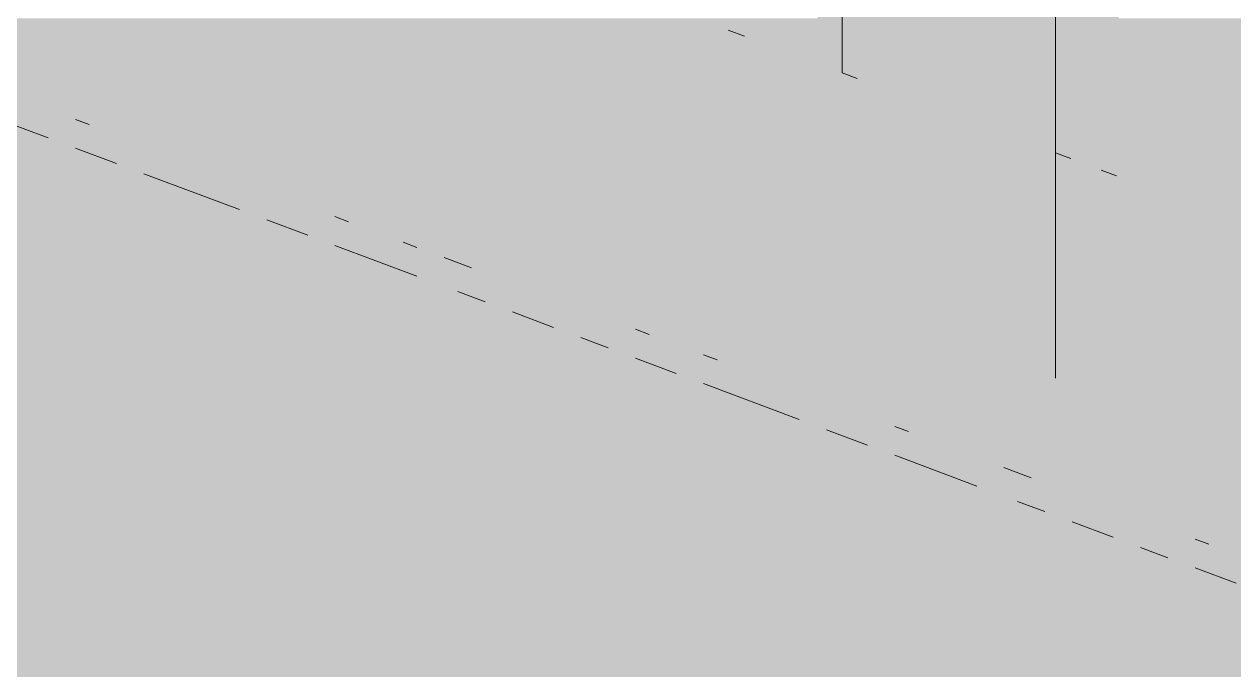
# Paper-space layout '03 3D Building and Roof' of a CAD drawing. Header units: millimetres. Extents: x 5 to 415, y 5 to 292.
# Drawn here: x 122.73 to 128.24, y 97.55 to 100.49 of the extents above; entities that cross this region are included whole.
import ezdxf

# ---------------------------------------------------------------- set-up
doc = ezdxf.new("R2010")
doc.units = ezdxf.units.MM
doc.layers.add('EXISTING', color=7, linetype='Continuous')
doc.layers.add('IMAGES', color=7, linetype='Continuous')

# ---------------------------------------------------------------- blocks, each defined once
blk = doc.blocks.new('SHEET_03')
at = {"layer": 'EXISTING', "color": 250, "lineweight": 9}
for p, q in [((126.4518, 103.6329), (126.4518, 100.2661)), ((127.4239, 103.2687), (127.4239, 99.902)), ((126.4518, 100.2661), (126.4518, 101.9495)), ((125.9333, 100.4603), (126.0074, 100.4326)), ((126.4518, 100.2661), (126.5212, 100.2401)), ((122.8368, 99.9698), (122.4016, 100.1328)), ((122.9612, 100.0543), (123.0234, 100.031)), ((123.1477, 99.8533), (122.9612, 99.9232)), ((127.4239, 99.902), (127.4239, 98.8762)), ((127.4239, 99.902), (127.4933, 99.8759)), ((127.6322, 99.8239), (127.7017, 99.7979)), ((123.7073, 99.6437), (123.2721, 99.8068)), ((124.1426, 99.6118), (124.2048, 99.5885)), ((124.0182, 99.5272), (123.8317, 99.5971)), ((124.4535, 99.4953), (124.5156, 99.472)), ((124.5156, 99.3409), (124.1426, 99.4807)), ((124.64, 99.4254), (124.7644, 99.3788)), ((124.8265, 99.2244), (124.7022, 99.271)), ((125.1374, 99.108), (124.9509, 99.1779)), ((125.3861, 99.0148), (125.2618, 99.0614)), ((125.5105, 99.0993), (125.5727, 99.0761)), ((125.697, 98.8984), (125.5105, 98.9682)), ((125.8214, 98.9829), (125.8836, 98.9596)), ((126.2566, 98.6887), (125.8214, 98.8518)), ((126.5675, 98.5723), (126.381, 98.6421)), ((126.6919, 98.6568), (126.754, 98.6335)), ((127.0649, 98.3859), (126.6919, 98.5257)), ((127.1893, 98.4705), (127.3136, 98.4239)), ((127.3758, 98.2695), (127.2515, 98.3161)), ((127.6867, 98.153), (127.5002, 98.2229)), ((128.0598, 98.1444), (128.122, 98.1211)), ((127.9354, 98.0598), (127.8111, 98.1064)), ((128.2463, 97.9434), (128.0598, 98.0133))]:
    blk.add_line(p, q, dxfattribs=at)
at = {"layer": 'IMAGES', "color": 7}
for points in [[(127.3686, 100), (127.54, 100), (127.3686, 103.7714), (127.54, 103.7714)], [(126.5118, 100.3429), (126.6832, 100.3429), (126.5118, 103.4286), (126.6832, 103.4286)], [(126.6832, 100.3429), (126.8545, 100.3429), (126.6832, 103.0857), (126.8545, 103.0857)], [(126.8545, 100.3429), (127.0259, 100.3429), (126.8545, 103.0857), (127.0259, 103.0857)], [(127.0259, 100.1714), (127.1973, 100.1714), (127.0259, 103.0857), (127.1973, 103.0857)], [(127.1973, 100.1714), (127.3686, 100.1714), (127.1973, 102.9143), (127.3686, 102.9143)], [(127.54, 100), (127.7113, 100), (127.54, 102.7429), (127.7113, 102.7429)], [(126.3404, 100.3429), (126.5118, 100.3429), (126.3404, 101.5429), (126.5118, 101.5429)], [(122.5704, 100.3429), (122.7418, 100.3429), (122.5704, 100.5143), (122.7418, 100.5143)], [(122.7418, 100.3429), (122.9132, 100.3429), (122.7418, 100.5143), (122.9132, 100.5143)], [(122.9132, 100.3429), (123.0845, 100.3429), (122.9132, 100.5143), (123.0845, 100.5143)], [(123.0845, 100.1714), (123.2559, 100.1714), (123.0845, 100.5143), (123.2559, 100.5143)], [(123.2559, 100.1714), (123.4273, 100.1714), (123.2559, 100.5143), (123.4273, 100.5143)], [(123.4273, 100.3429), (123.5986, 100.3429), (123.4273, 100.5143), (123.5986, 100.5143)], [(123.5986, 100.3429), (125.1409, 100.3429), (123.5986, 100.5143), (125.1409, 100.5143)], [(125.1409, 100.3429), (125.3123, 100.3429), (125.1409, 100.5143), (125.3123, 100.5143)], [(125.3123, 100.3429), (125.4836, 100.3429), (125.3123, 100.5143), (125.4836, 100.5143)], [(125.4836, 100.3429), (125.655, 100.3429), (125.4836, 100.5143), (125.655, 100.5143)], [(125.655, 100.3429), (126.1691, 100.3429), (125.655, 100.5143), (126.1691, 100.5143)], [(126.1691, 100.3429), (126.3404, 100.3429), (126.1691, 100.5143), (126.3404, 100.5143)], [(127.7113, 100.1714), (128.3968, 100.1714), (127.7113, 100.5143), (128.3968, 100.5143)], [(122.5704, 100.1714), (122.7418, 100.1714), (122.5704, 100.3429), (122.7418, 100.3429)], [(122.7418, 100.1714), (122.9132, 100.1714), (122.7418, 100.3429), (122.9132, 100.3429)], [(122.9132, 100.1714), (123.0845, 100.1714), (122.9132, 100.3429), (123.0845, 100.3429)], [(123.4273, 100.1714), (123.77, 100.1714), (123.4273, 100.3429), (123.77, 100.3429)], [(123.77, 100.1714), (125.4836, 100.1714), (123.77, 100.3429), (125.4836, 100.3429)], [(125.4836, 100.1714), (125.655, 100.1714), (125.4836, 100.3429), (125.655, 100.3429)], [(125.655, 100.1714), (125.8263, 100.1714), (125.655, 100.3429), (125.8263, 100.3429)], [(125.8263, 100.1714), (125.9977, 100.1714), (125.8263, 100.3429), (125.9977, 100.3429)], [(125.9977, 100.1714), (126.1691, 100.1714), (125.9977, 100.3429), (126.1691, 100.3429)], [(126.1691, 100.1714), (126.3404, 100.1714), (126.1691, 100.3429), (126.3404, 100.3429)], [(126.3404, 100.1714), (126.5118, 100.1714), (126.3404, 100.3429), (126.5118, 100.3429)], [(126.5118, 100.1714), (126.6832, 100.1714), (126.5118, 100.3429), (126.6832, 100.3429)], [(126.6832, 100.1714), (126.8545, 100.1714), (126.6832, 100.3429), (126.8545, 100.3429)], [(126.8545, 100.1714), (127.0259, 100.1714), (126.8545, 100.3429), (127.0259, 100.3429)], [(122.5704, 100), (122.7418, 100), (122.5704, 100.1714), (122.7418, 100.1714)], [(122.7418, 100), (122.9132, 100), (122.7418, 100.1714), (122.9132, 100.1714)], [(122.9132, 100), (123.0845, 100), (122.9132, 100.1714), (123.0845, 100.1714)], [(123.0845, 100), (123.2559, 100), (123.0845, 100.1714), (123.2559, 100.1714)], [(123.2559, 100), (123.5986, 100), (123.2559, 100.1714), (123.5986, 100.1714)], [(123.5986, 100), (123.77, 100), (123.5986, 100.1714), (123.77, 100.1714)], [(123.77, 100), (123.9414, 100), (123.77, 100.1714), (123.9414, 100.1714)], [(123.9414, 100), (124.1127, 100), (123.9414, 100.1714), (124.1127, 100.1714)], [(124.1127, 100), (124.2841, 100), (124.1127, 100.1714), (124.2841, 100.1714)], [(124.2841, 100), (125.8263, 100), (124.2841, 100.1714), (125.8263, 100.1714)], [(125.8263, 100), (126.1691, 100), (125.8263, 100.1714), (126.1691, 100.1714)], [(126.1691, 100), (126.5118, 100), (126.1691, 100.1714), (126.5118, 100.1714)], [(126.5118, 100), (126.6832, 100), (126.5118, 100.1714), (126.6832, 100.1714)], [(126.6832, 100), (126.8545, 100), (126.6832, 100.1714), (126.8545, 100.1714)], [(126.8545, 100), (127.0259, 100), (126.8545, 100.1714), (127.0259, 100.1714)], [(127.0259, 100), (127.3686, 100), (127.0259, 100.1714), (127.3686, 100.1714)], [(127.7113, 100), (128.5682, 100), (127.7113, 100.1714), (128.5682, 100.1714)], [(122.5704, 99.8286), (122.7418, 99.8286), (122.5704, 100), (122.7418, 100)], [(122.7418, 99.8286), (122.9132, 99.8286), (122.7418, 100), (122.9132, 100)], [(122.9132, 99.8286), (123.0845, 99.8286), (122.9132, 100), (123.0845, 100)], [(123.0845, 99.8286), (123.2559, 99.8286), (123.0845, 100), (123.2559, 100)], [(123.2559, 99.8286), (123.4273, 99.8286), (123.2559, 100), (123.4273, 100)], [(123.4273, 99.8286), (123.5986, 99.8286), (123.4273, 100), (123.5986, 100)], [(123.5986, 99.8286), (123.77, 99.8286), (123.5986, 100), (123.77, 100)], [(123.77, 99.8286), (123.9414, 99.8286), (123.77, 100), (123.9414, 100)], [(123.9414, 99.8286), (124.2841, 99.8286), (123.9414, 100), (124.2841, 100)], [(124.2841, 99.8286), (124.6268, 99.8286), (124.2841, 100), (124.6268, 100)], [(124.6268, 99.8286), (124.7982, 99.8286), (124.6268, 100), (124.7982, 100)], [(124.7982, 99.8286), (125.1409, 99.8286), (124.7982, 100), (125.1409, 100)], [(125.1409, 99.8286), (126.5118, 99.8286), (125.1409, 100), (126.5118, 100)], [(126.5118, 99.8286), (126.6832, 99.8286), (126.5118, 100), (126.6832, 100)], [(126.6832, 99.8286), (126.8545, 99.8286), (126.6832, 100), (126.8545, 100)], [(126.8545, 99.8286), (127.0259, 99.8286), (126.8545, 100), (127.0259, 100)], [(127.0259, 99.8286), (127.1973, 99.8286), (127.0259, 100), (127.1973, 100)], [(127.1973, 99.8286), (127.54, 99.8286), (127.1973, 100), (127.54, 100)], [(127.54, 99.8286), (127.7113, 99.8286), (127.54, 100), (127.7113, 100)], [(127.7113, 99.8286), (127.8827, 99.8286), (127.7113, 100), (127.8827, 100)], [(127.8827, 99.8286), (128.0541, 99.8286), (127.8827, 100), (128.0541, 100)], [(128.0541, 99.8286), (128.5682, 99.8286), (128.0541, 100), (128.5682, 100)], [(122.5704, 99.6571), (122.7418, 99.6571), (122.5704, 99.8286), (122.7418, 99.8286)], [(122.7418, 99.6571), (122.9132, 99.6571), (122.7418, 99.8286), (122.9132, 99.8286)], [(122.9132, 99.6571), (123.0845, 99.6571), (122.9132, 99.8286), (123.0845, 99.8286)], [(123.0845, 99.6571), (123.2559, 99.6571), (123.0845, 99.8286), (123.2559, 99.8286)], [(123.2559, 99.6571), (123.5986, 99.6571), (123.2559, 99.8286), (123.5986, 99.8286)], [(123.5986, 99.6571), (123.77, 99.6571), (123.5986, 99.8286), (123.77, 99.8286)], [(123.77, 99.6571), (123.9414, 99.6571), (123.77, 99.8286), (123.9414, 99.8286)], [(123.9414, 99.6571), (124.1127, 99.6571), (123.9414, 99.8286), (124.1127, 99.8286)], [(124.1127, 99.6571), (124.2841, 99.6571), (124.1127, 99.8286), (124.2841, 99.8286)], [(124.2841, 99.6571), (124.4554, 99.6571), (124.2841, 99.8286), (124.4554, 99.8286)], [(124.4554, 99.6571), (124.6268, 99.6571), (124.4554, 99.8286), (124.6268, 99.8286)], [(124.6268, 99.4857), (124.7982, 99.4857), (124.6268, 99.8286), (124.7982, 99.8286)], [(124.7982, 99.6571), (124.9695, 99.6571), (124.7982, 99.8286), (124.9695, 99.8286)], [(124.9695, 99.6571), (125.1409, 99.6571), (124.9695, 99.8286), (125.1409, 99.8286)], [(125.1409, 99.6571), (125.3123, 99.6571), (125.1409, 99.8286), (125.3123, 99.8286)], [(125.3123, 99.6571), (126.8545, 99.6571), (125.3123, 99.8286), (126.8545, 99.8286)], [(126.8545, 99.6571), (127.0259, 99.6571), (126.8545, 99.8286), (127.0259, 99.8286)], [(127.0259, 99.6571), (127.1973, 99.6571), (127.0259, 99.8286), (127.1973, 99.8286)], [(127.1973, 99.6571), (127.3686, 99.6571), (127.1973, 99.8286), (127.3686, 99.8286)], [(127.3686, 98.9714), (127.54, 98.9714), (127.3686, 99.8286), (127.54, 99.8286)], [(127.54, 99.6571), (127.7113, 99.6571), (127.54, 99.8286), (127.7113, 99.8286)], [(127.7113, 99.6571), (127.8827, 99.6571), (127.7113, 99.8286), (127.8827, 99.8286)], [(127.8827, 99.6571), (128.0541, 99.6571), (127.8827, 99.8286), (128.0541, 99.8286)], [(128.0541, 99.6571), (128.2254, 99.6571), (128.0541, 99.8286), (128.2254, 99.8286)], [(128.2254, 99.6571), (128.5682, 99.6571), (128.2254, 99.8286), (128.5682, 99.8286)], [(122.0564, 99.4857), (123.0845, 99.4857), (122.0564, 99.6571), (123.0845, 99.6571)], [(123.0845, 99.4857), (123.2559, 99.4857), (123.0845, 99.6571), (123.2559, 99.6571)], [(123.2559, 99.4857), (123.4273, 99.4857), (123.2559, 99.6571), (123.4273, 99.6571)], [(123.4273, 99.4857), (123.5986, 99.4857), (123.4273, 99.6571), (123.5986, 99.6571)], [(123.5986, 99.4857), (123.77, 99.4857), (123.5986, 99.6571), (123.77, 99.6571)], [(123.77, 99.4857), (124.1127, 99.4857), (123.77, 99.6571), (124.1127, 99.6571)], [(124.1127, 99.4857), (124.4554, 99.4857), (124.1127, 99.6571), (124.4554, 99.6571)], [(124.4554, 99.4857), (124.6268, 99.4857), (124.4554, 99.6571), (124.6268, 99.6571)], [(124.7982, 99.4857), (125.1409, 99.4857), (124.7982, 99.6571), (125.1409, 99.6571)], [(125.1409, 99.3143), (125.4836, 99.3143), (125.1409, 99.6571), (125.4836, 99.6571)], [(125.4836, 99.4857), (125.655, 99.4857), (125.4836, 99.6571), (125.655, 99.6571)], [(125.655, 99.4857), (127.0259, 99.4857), (125.655, 99.6571), (127.0259, 99.6571)], [(127.0259, 99.1429), (127.1973, 99.1429), (127.0259, 99.6571), (127.1973, 99.6571)], [(127.1973, 98.8), (127.3686, 98.8), (127.1973, 99.6571), (127.3686, 99.6571)], [(127.54, 98.8), (127.7113, 98.8), (127.54, 99.6571), (127.7113, 99.6571)], [(127.7113, 99.4857), (127.8827, 99.4857), (127.7113, 99.6571), (127.8827, 99.6571)], [(127.8827, 99.4857), (128.0541, 99.4857), (127.8827, 99.6571), (128.0541, 99.6571)], [(128.0541, 99.4857), (128.2254, 99.4857), (128.0541, 99.6571), (128.2254, 99.6571)], [(128.2254, 99.4857), (128.3968, 99.4857), (128.2254, 99.6571), (128.3968, 99.6571)], [(121.5423, 99.3143), (123.5986, 99.3143), (121.5423, 99.4857), (123.5986, 99.4857)], [(123.5986, 99.3143), (123.77, 99.3143), (123.5986, 99.4857), (123.77, 99.4857)], [(123.77, 99.3143), (123.9414, 99.3143), (123.77, 99.4857), (123.9414, 99.4857)], [(123.9414, 99.3143), (124.1127, 99.3143), (123.9414, 99.4857), (124.1127, 99.4857)], [(124.1127, 99.3143), (124.4554, 99.3143), (124.1127, 99.4857), (124.4554, 99.4857)], [(124.4554, 99.3143), (124.7982, 99.3143), (124.4554, 99.4857), (124.7982, 99.4857)], [(124.7982, 99.3143), (124.9695, 99.3143), (124.7982, 99.4857), (124.9695, 99.4857)], [(124.9695, 99.3143), (125.1409, 99.3143), (124.9695, 99.4857), (125.1409, 99.4857)], [(125.4836, 99.3143), (125.8263, 99.3143), (125.4836, 99.4857), (125.8263, 99.4857)], [(125.8263, 99.1429), (125.9977, 99.1429), (125.8263, 99.4857), (125.9977, 99.4857)], [(125.9977, 99.3143), (127.0259, 99.3143), (125.9977, 99.4857), (127.0259, 99.4857)], [(127.7113, 99.3143), (127.8827, 99.3143), (127.7113, 99.4857), (127.8827, 99.4857)], [(127.8827, 99.3143), (128.0541, 99.3143), (127.8827, 99.4857), (128.0541, 99.4857)], [(128.0541, 99.3143), (128.2254, 99.3143), (128.0541, 99.4857), (128.2254, 99.4857)], [(128.2254, 99.3143), (128.3968, 99.3143), (128.2254, 99.4857), (128.3968, 99.4857)], [(120.6855, 99.1429), (123.9414, 99.1429), (120.6855, 99.3143), (123.9414, 99.3143)], [(123.9414, 99.1429), (124.1127, 99.1429), (123.9414, 99.3143), (124.1127, 99.3143)], [(124.1127, 99.1429), (124.2841, 99.1429), (124.1127, 99.3143), (124.2841, 99.3143)], [(124.2841, 99.1429), (124.4554, 99.1429), (124.2841, 99.3143), (124.4554, 99.3143)], [(124.4554, 99.1429), (124.6268, 99.1429), (124.4554, 99.3143), (124.6268, 99.3143)], [(124.6268, 99.1429), (124.7982, 99.1429), (124.6268, 99.3143), (124.7982, 99.3143)], [(124.7982, 99.1429), (124.9695, 99.1429), (124.7982, 99.3143), (124.9695, 99.3143)], [(124.9695, 99.1429), (125.3123, 99.1429), (124.9695, 99.3143), (125.3123, 99.3143)], [(125.3123, 99.1429), (125.4836, 99.1429), (125.3123, 99.3143), (125.4836, 99.3143)], [(125.4836, 99.1429), (125.655, 99.1429), (125.4836, 99.3143), (125.655, 99.3143)], [(125.655, 99.1429), (125.8263, 99.1429), (125.655, 99.3143), (125.8263, 99.3143)], [(125.9977, 99.1429), (126.1691, 99.1429), (125.9977, 99.3143), (126.1691, 99.3143)], [(126.1691, 99.1429), (126.3404, 99.1429), (126.1691, 99.3143), (126.3404, 99.3143)], [(126.3404, 99.1429), (126.5118, 99.1429), (126.3404, 99.3143), (126.5118, 99.3143)], [(126.5118, 99.1429), (126.8545, 99.1429), (126.5118, 99.3143), (126.8545, 99.3143)], [(126.8545, 99.1429), (127.0259, 99.1429), (126.8545, 99.3143), (127.0259, 99.3143)], [(127.7113, 99.1429), (128.2254, 99.1429), (127.7113, 99.3143), (128.2254, 99.3143)], [(128.2254, 99.1429), (128.3968, 99.1429), (128.2254, 99.3143), (128.3968, 99.3143)], [(120.6855, 98.9714), (124.4554, 98.9714), (120.6855, 99.1429), (124.4554, 99.1429)], [(124.4554, 98.9714), (124.6268, 98.9714), (124.4554, 99.1429), (124.6268, 99.1429)], [(124.6268, 98.9714), (124.7982, 98.9714), (124.6268, 99.1429), (124.7982, 99.1429)], [(124.7982, 98.9714), (125.1409, 98.9714), (124.7982, 99.1429), (125.1409, 99.1429)], [(125.1409, 98.9714), (125.4836, 98.9714), (125.1409, 99.1429), (125.4836, 99.1429)], [(125.4836, 98.9714), (125.655, 98.9714), (125.4836, 99.1429), (125.655, 99.1429)], [(125.655, 98.9714), (125.8263, 98.9714), (125.655, 99.1429), (125.8263, 99.1429)], [(125.8263, 98.9714), (125.9977, 98.9714), (125.8263, 99.1429), (125.9977, 99.1429)], [(125.9977, 98.9714), (126.1691, 98.9714), (125.9977, 99.1429), (126.1691, 99.1429)], [(126.1691, 98.9714), (126.5118, 98.9714), (126.1691, 99.1429), (126.5118, 99.1429)], [(126.5118, 98.9714), (126.6832, 98.9714), (126.5118, 99.1429), (126.6832, 99.1429)], [(126.6832, 98.9714), (126.8545, 98.9714), (126.6832, 99.1429), (126.8545, 99.1429)], [(126.8545, 98.9714), (127.1973, 98.9714), (126.8545, 99.1429), (127.1973, 99.1429)], [(127.7113, 98.9714), (128.7395, 98.9714), (127.7113, 99.1429), (128.7395, 99.1429)], [(120, 98.8), (124.7982, 98.8), (120, 98.9714), (124.7982, 98.9714)], [(124.7982, 98.8), (124.9695, 98.8), (124.7982, 98.9714), (124.9695, 98.9714)], [(124.9695, 98.8), (125.1409, 98.8), (124.9695, 98.9714), (125.1409, 98.9714)], [(125.1409, 98.8), (125.3123, 98.8), (125.1409, 98.9714), (125.3123, 98.9714)], [(125.3123, 98.8), (125.4836, 98.8), (125.3123, 98.9714), (125.4836, 98.9714)], [(125.4836, 98.8), (125.8263, 98.8), (125.4836, 98.9714), (125.8263, 98.9714)], [(125.8263, 98.8), (126.1691, 98.8), (125.8263, 98.9714), (126.1691, 98.9714)], [(126.1691, 98.8), (126.3404, 98.8), (126.1691, 98.9714), (126.3404, 98.9714)], [(126.3404, 98.8), (126.5118, 98.8), (126.3404, 98.9714), (126.5118, 98.9714)], [(126.5118, 98.8), (126.6832, 98.8), (126.5118, 98.9714), (126.6832, 98.9714)], [(126.6832, 98.8), (126.8545, 98.8), (126.6832, 98.9714), (126.8545, 98.9714)], [(126.8545, 98.6286), (127.0259, 98.6286), (126.8545, 98.9714), (127.0259, 98.9714)], [(127.0259, 98.8), (127.1973, 98.8), (127.0259, 98.9714), (127.1973, 98.9714)], [(127.3686, 98.8), (127.54, 98.8), (127.3686, 98.9714), (127.54, 98.9714)], [(127.7113, 98.8), (129.0822, 98.8), (127.7113, 98.9714), (129.0822, 98.9714)], [(119.4859, 98.6286), (125.3123, 98.6286), (119.4859, 98.8), (125.3123, 98.8)], [(125.3123, 98.6286), (125.4836, 98.6286), (125.3123, 98.8), (125.4836, 98.8)], [(125.4836, 98.6286), (125.655, 98.6286), (125.4836, 98.8), (125.655, 98.8)], [(125.655, 98.6286), (125.9977, 98.6286), (125.655, 98.8), (125.9977, 98.8)], [(125.9977, 98.6286), (126.1691, 98.6286), (125.9977, 98.8), (126.1691, 98.8)], [(126.1691, 98.6286), (126.3404, 98.6286), (126.1691, 98.8), (126.3404, 98.8)], [(126.3404, 98.6286), (126.5118, 98.6286), (126.3404, 98.8), (126.5118, 98.8)], [(126.5118, 98.6286), (126.6832, 98.6286), (126.5118, 98.8), (126.6832, 98.8)], [(126.6832, 98.6286), (126.8545, 98.6286), (126.6832, 98.8), (126.8545, 98.8)], [(127.0259, 98.6286), (127.3686, 98.6286), (127.0259, 98.8), (127.3686, 98.8)], [(127.3686, 98.6286), (127.54, 98.6286), (127.3686, 98.8), (127.54, 98.8)], [(127.54, 98.6286), (127.7113, 98.6286), (127.54, 98.8), (127.7113, 98.8)], [(127.7113, 98.6286), (127.8827, 98.6286), (127.7113, 98.8), (127.8827, 98.8)], [(127.8827, 98.6286), (128.2254, 98.6286), (127.8827, 98.8), (128.2254, 98.8)], [(128.2254, 98.6286), (128.5682, 98.6286), (128.2254, 98.8), (128.5682, 98.8)], [(118.8005, 98.4571), (125.8263, 98.4571), (118.8005, 98.6286), (125.8263, 98.6286)], [(125.8263, 98.4571), (125.9977, 98.4571), (125.8263, 98.6286), (125.9977, 98.6286)], [(125.9977, 98.4571), (126.1691, 98.4571), (125.9977, 98.6286), (126.1691, 98.6286)], [(126.1691, 98.4571), (126.5118, 98.4571), (126.1691, 98.6286), (126.5118, 98.6286)], [(126.5118, 98.4571), (126.8545, 98.4571), (126.5118, 98.6286), (126.8545, 98.6286)], [(126.8545, 98.4571), (127.0259, 98.4571), (126.8545, 98.6286), (127.0259, 98.6286)], [(127.0259, 98.4571), (127.1973, 98.4571), (127.0259, 98.6286), (127.1973, 98.6286)], [(127.1973, 98.4571), (127.3686, 98.4571), (127.1973, 98.6286), (127.3686, 98.6286)], [(127.3686, 98.4571), (128.0541, 98.4571), (127.3686, 98.6286), (128.0541, 98.6286)], [(128.0541, 98.4571), (128.2254, 98.4571), (128.0541, 98.6286), (128.2254, 98.6286)], [(128.2254, 98.4571), (128.3968, 98.4571), (128.2254, 98.6286), (128.3968, 98.6286)], [(118.6291, 98.2857), (126.1691, 98.2857), (118.6291, 98.4571), (126.1691, 98.4571)], [(126.1691, 98.2857), (126.3404, 98.2857), (126.1691, 98.4571), (126.3404, 98.4571)], [(126.3404, 98.2857), (126.6832, 98.2857), (126.3404, 98.4571), (126.6832, 98.4571)], [(126.6832, 98.2857), (126.8545, 98.2857), (126.6832, 98.4571), (126.8545, 98.4571)], [(126.8545, 98.2857), (127.3686, 98.2857), (126.8545, 98.4571), (127.3686, 98.4571)], [(127.3686, 98.2857), (127.54, 98.2857), (127.3686, 98.4571), (127.54, 98.4571)], [(127.54, 98.2857), (127.7113, 98.2857), (127.54, 98.4571), (127.7113, 98.4571)], [(127.7113, 98.2857), (127.8827, 98.2857), (127.7113, 98.4571), (127.8827, 98.4571)], [(127.8827, 98.2857), (128.0541, 98.2857), (127.8827, 98.4571), (128.0541, 98.4571)], [(128.0541, 98.2857), (128.2254, 98.2857), (128.0541, 98.4571), (128.2254, 98.4571)], [(128.2254, 98.2857), (128.3968, 98.2857), (128.2254, 98.4571), (128.3968, 98.4571)], [(118.2864, 98.1143), (125.655, 98.1143), (118.2864, 98.2857), (125.655, 98.2857)], [(125.655, 98.1143), (125.8263, 98.1143), (125.655, 98.2857), (125.8263, 98.2857)], [(125.8263, 98.1143), (125.9977, 98.1143), (125.8263, 98.2857), (125.9977, 98.2857)], [(125.9977, 98.1143), (126.1691, 98.1143), (125.9977, 98.2857), (126.1691, 98.2857)], [(126.1691, 98.1143), (126.3404, 98.1143), (126.1691, 98.2857), (126.3404, 98.2857)], [(126.3404, 98.1143), (126.5118, 98.1143), (126.3404, 98.2857), (126.5118, 98.2857)], [(126.5118, 98.1143), (126.6832, 98.1143), (126.5118, 98.2857), (126.6832, 98.2857)], [(126.6832, 98.1143), (126.8545, 98.1143), (126.6832, 98.2857), (126.8545, 98.2857)], [(126.8545, 98.1143), (127.1973, 98.1143), (126.8545, 98.2857), (127.1973, 98.2857)], [(127.1973, 98.1143), (127.3686, 98.1143), (127.1973, 98.2857), (127.3686, 98.2857)], [(127.3686, 98.1143), (127.7113, 98.1143), (127.3686, 98.2857), (127.7113, 98.2857)], [(127.7113, 98.1143), (128.0541, 98.1143), (127.7113, 98.2857), (128.0541, 98.2857)], [(128.0541, 98.1143), (128.2254, 98.1143), (128.0541, 98.2857), (128.2254, 98.2857)], [(128.2254, 98.1143), (128.3968, 98.1143), (128.2254, 98.2857), (128.3968, 98.2857)], [(117.7723, 97.9429), (125.3123, 97.9429), (117.7723, 98.1143), (125.3123, 98.1143)], [(125.3123, 97.9429), (125.4836, 97.9429), (125.3123, 98.1143), (125.4836, 98.1143)], [(125.4836, 97.9429), (125.655, 97.9429), (125.4836, 98.1143), (125.655, 98.1143)], [(125.655, 97.9429), (125.8263, 97.9429), (125.655, 98.1143), (125.8263, 98.1143)], [(125.8263, 97.9429), (125.9977, 97.9429), (125.8263, 98.1143), (125.9977, 98.1143)], [(125.9977, 97.9429), (126.1691, 97.9429), (125.9977, 98.1143), (126.1691, 98.1143)], [(126.1691, 97.9429), (126.3404, 97.9429), (126.1691, 98.1143), (126.3404, 98.1143)], [(126.3404, 97.9429), (126.6832, 97.9429), (126.3404, 98.1143), (126.6832, 98.1143)], [(126.6832, 97.9429), (126.8545, 97.9429), (126.6832, 98.1143), (126.8545, 98.1143)], [(126.8545, 97.9429), (127.0259, 97.9429), (126.8545, 98.1143), (127.0259, 98.1143)], [(127.0259, 97.9429), (127.1973, 97.9429), (127.0259, 98.1143), (127.1973, 98.1143)], [(127.1973, 97.9429), (127.3686, 97.9429), (127.1973, 98.1143), (127.3686, 98.1143)], [(127.3686, 97.9429), (127.54, 97.9429), (127.3686, 98.1143), (127.54, 98.1143)], [(127.54, 97.9429), (127.8827, 97.9429), (127.54, 98.1143), (127.8827, 98.1143)], [(127.8827, 97.9429), (128.3968, 97.9429), (127.8827, 98.1143), (128.3968, 98.1143)], [(117.2582, 97.7714), (124.7982, 97.7714), (117.2582, 97.9429), (124.7982, 97.9429)], [(124.7982, 97.7714), (124.9695, 97.7714), (124.7982, 97.9429), (124.9695, 97.9429)], [(124.9695, 97.7714), (125.3123, 97.7714), (124.9695, 97.9429), (125.3123, 97.9429)], [(125.3123, 97.7714), (125.4836, 97.7714), (125.3123, 97.9429), (125.4836, 97.9429)], [(125.4836, 97.7714), (125.655, 97.7714), (125.4836, 97.9429), (125.655, 97.9429)], [(125.655, 97.7714), (125.8263, 97.7714), (125.655, 97.9429), (125.8263, 97.9429)], [(125.8263, 97.7714), (126.3404, 97.7714), (125.8263, 97.9429), (126.3404, 97.9429)], [(126.3404, 97.7714), (127.3686, 97.7714), (126.3404, 97.9429), (127.3686, 97.9429)], [(127.3686, 97.7714), (127.54, 97.7714), (127.3686, 97.9429), (127.54, 97.9429)], [(127.54, 97.7714), (127.7113, 97.7714), (127.54, 97.9429), (127.7113, 97.9429)], [(127.7113, 97.7714), (127.8827, 97.7714), (127.7113, 97.9429), (127.8827, 97.9429)], [(127.8827, 97.7714), (128.0541, 97.7714), (127.8827, 97.9429), (128.0541, 97.9429)], [(128.0541, 97.7714), (128.3968, 97.7714), (128.0541, 97.9429), (128.3968, 97.9429)], [(116.9155, 97.6), (124.2841, 97.6), (116.9155, 97.7714), (124.2841, 97.7714)], [(124.2841, 97.6), (124.6268, 97.6), (124.2841, 97.7714), (124.6268, 97.7714)], [(124.6268, 97.6), (124.7982, 97.6), (124.6268, 97.7714), (124.7982, 97.7714)], [(124.7982, 97.6), (124.9695, 97.6), (124.7982, 97.7714), (124.9695, 97.7714)], [(124.9695, 97.6), (125.1409, 97.6), (124.9695, 97.7714), (125.1409, 97.7714)], [(125.1409, 97.6), (125.3123, 97.6), (125.1409, 97.7714), (125.3123, 97.7714)], [(125.3123, 97.6), (125.4836, 97.6), (125.3123, 97.7714), (125.4836, 97.7714)], [(125.4836, 97.6), (125.8263, 97.6), (125.4836, 97.7714), (125.8263, 97.7714)], [(125.8263, 97.6), (127.8827, 97.6), (125.8263, 97.7714), (127.8827, 97.7714)], [(127.8827, 97.6), (128.0541, 97.6), (127.8827, 97.7714), (128.0541, 97.7714)], [(128.0541, 97.6), (128.2254, 97.6), (128.0541, 97.7714), (128.2254, 97.7714)], [(128.2254, 97.6), (128.5682, 97.6), (128.2254, 97.7714), (128.5682, 97.7714)], [(116.4014, 97.4286), (124.1127, 97.4286), (116.4014, 97.6), (124.1127, 97.6)], [(124.1127, 97.4286), (124.2841, 97.4286), (124.1127, 97.6), (124.2841, 97.6)], [(124.2841, 97.4286), (124.6268, 97.4286), (124.2841, 97.6), (124.6268, 97.6)], [(124.6268, 97.4286), (124.7982, 97.4286), (124.6268, 97.6), (124.7982, 97.6)], [(124.7982, 97.4286), (124.9695, 97.4286), (124.7982, 97.6), (124.9695, 97.6)], [(124.9695, 97.4286), (125.3123, 97.4286), (124.9695, 97.6), (125.3123, 97.6)], [(125.3123, 97.4286), (125.4836, 97.4286), (125.3123, 97.6), (125.4836, 97.6)], [(125.4836, 97.4286), (128.2254, 97.4286), (125.4836, 97.6), (128.2254, 97.6)], [(128.2254, 97.4286), (128.5682, 97.4286), (128.2254, 97.6), (128.5682, 97.6)]]:
    blk.add_solid(points, dxfattribs=at)

psp = doc.layouts.new('03 3D Building and Roof')

# ---------------------------------------------------------------- block references
psp.add_blockref('SHEET_03', (0, 0))

doc.saveas('drawing.dxf')
